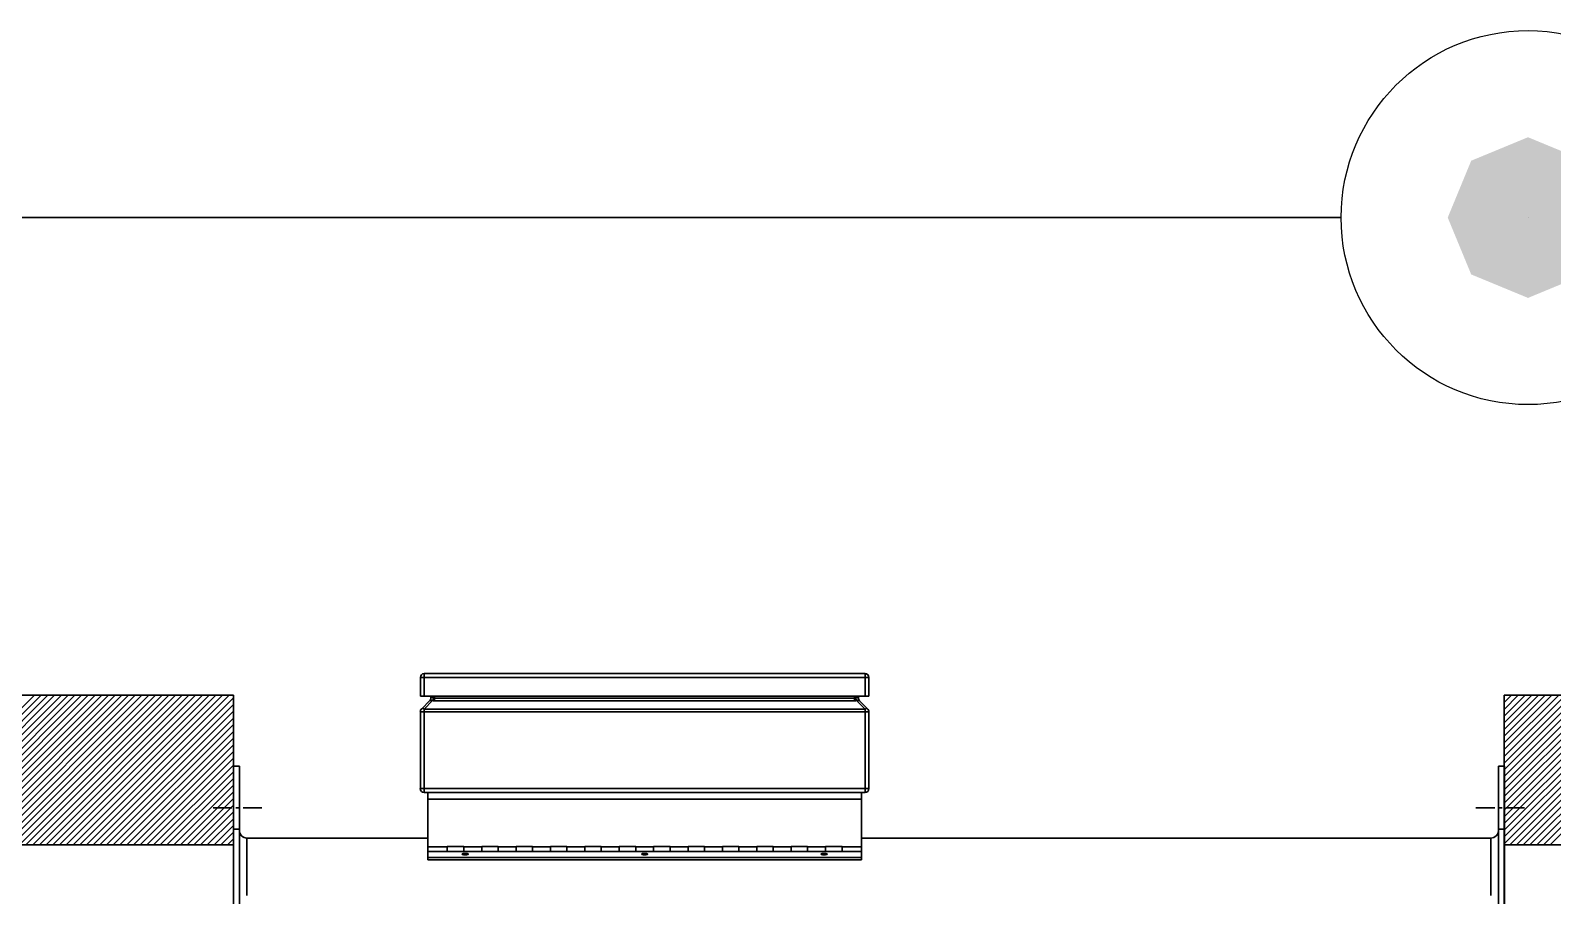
# Model space of a CAD drawing. Header units: millimetres. Extents: x -379292 to 1221486, y 92049 to 447512.
# Drawn here: x 409699 to 410717, y 276423 to 277001 of the extents above; entities that cross this region are included whole.
import ezdxf
from ezdxf.enums import TextEntityAlignment as Align

# ---------------------------------------------------------------- set-up
doc = ezdxf.new("R2010")
doc.units = ezdxf.units.MM
doc.linetypes.add('CENTER', pattern=[2, 1.25, -0.25, 0.25, -0.25])
doc.layers.add('-M-YNGN-SPR-YUK', color=7, linetype='Continuous')
doc.layers.add('-M-YNGN-ZON2-SPR-', color=7, linetype='Continuous')
for name, color, linetype, lineweight in [('-M-YNGN-ZON2', 4, 'SP', 30), ('_Systemair', 3, 'Continuous', 30), ('_Systemair Ventilation Equipments', 7, 'Continuous', 30)]:
    doc.layers.add(name, color=color, linetype=linetype, lineweight=lineweight)
doc.styles.add('CIZGI', font='tahoma.ttf', dxfattribs={"width": 0.8, "oblique": 20})
doc.styles.add('SPR-NOT', font='romans.shx')
doc.linetypes.add('SP', pattern='A,2,-0.1,["SP",CIZGI,S=0.14,R=0.2,X=0,Y=-0.07],-0.255', length=2.355)

# ---------------------------------------------------------------- blocks, each defined once
blk = doc.blocks.new('RSA 1000')
at = {"layer": '_Systemair Ventilation Equipments'}
for p, q in [((9723.07, 3740.26), (9623.07, 3740.26)), ((9623.07, 3740.26), (9623.07, 3620.26)), ((9723.07, 3620.26), (9723.07, 3740.26))]:
    blk.add_line(p, q, dxfattribs=at)
at = {"layer": '_Systemair Ventilation Equipments', "color": 7, "linetype": 'Continuous'}
for p, q in [((9623.07, 3740.26), (9623.07, 3730.26)), ((9623.07, 3730.26), (9723.07, 3730.26))]:
    blk.add_line(p, q, dxfattribs=at)
at = {"layer": '_Systemair Ventilation Equipments', "color": 3, "linetype": 'Continuous'}
for p, q in [((9633.34, 3730.26), (9623.34, 3740.26)), ((9633.79, 3730.26), (9623.79, 3740.26)), ((9634.24, 3730.26), (9624.24, 3740.26)), ((9634.69, 3730.26), (9624.69, 3740.26)), ((9635.14, 3730.26), (9625.14, 3740.26)), ((9635.59, 3730.26), (9625.59, 3740.26)), ((9636.04, 3730.26), (9626.04, 3740.26)), ((9636.49, 3730.26), (9626.49, 3740.26)), ((9636.94, 3730.26), (9626.94, 3740.26)), ((9637.38, 3730.26), (9627.38, 3740.26)), ((9637.83, 3730.26), (9627.83, 3740.26)), ((9638.28, 3730.26), (9628.28, 3740.26)), ((9638.73, 3730.26), (9628.73, 3740.26)), ((9639.18, 3730.26), (9629.18, 3740.26)), ((9639.63, 3730.26), (9629.63, 3740.26)), ((9640.08, 3730.26), (9630.08, 3740.26)), ((9640.53, 3730.26), (9630.53, 3740.26)), ((9640.98, 3730.26), (9630.98, 3740.26)), ((9641.43, 3730.26), (9631.43, 3740.26)), ((9641.87, 3730.26), (9631.87, 3740.26)), ((9642.32, 3730.26), (9632.32, 3740.26)), ((9642.77, 3730.26), (9632.77, 3740.26)), ((9643.22, 3730.26), (9633.22, 3740.26)), ((9643.67, 3730.26), (9633.67, 3740.26)), ((9644.12, 3730.26), (9634.12, 3740.26)), ((9644.57, 3730.26), (9634.57, 3740.26)), ((9645.02, 3730.26), (9635.02, 3740.26)), ((9645.47, 3730.26), (9635.47, 3740.26)), ((9645.92, 3730.26), (9635.92, 3740.26)), ((9646.36, 3730.26), (9636.36, 3740.26)), ((9720, 3730.26), (9710, 3740.26)), ((9720.45, 3730.26), (9710.45, 3740.26)), ((9720.9, 3730.26), (9710.9, 3740.26)), ((9721.35, 3730.26), (9711.35, 3740.26)), ((9721.8, 3730.26), (9711.8, 3740.26)), ((9722.25, 3730.26), (9712.25, 3740.26)), ((9722.7, 3730.26), (9712.7, 3740.26)), ((9723.07, 3730.33), (9713.15, 3740.26)), ((9723.07, 3730.78), (9713.59, 3740.26)), ((9723.07, 3731.23), (9714.04, 3740.26)), ((9723.07, 3731.68), (9714.49, 3740.26)), ((9723.07, 3732.13), (9714.94, 3740.26)), ((9723.07, 3732.58), (9715.39, 3740.26)), ((9723.07, 3733.03), (9715.84, 3740.26)), ((9723.07, 3733.48), (9716.29, 3740.26)), ((9723.07, 3733.93), (9716.74, 3740.26)), ((9723.07, 3734.37), (9717.19, 3740.26)), ((9723.07, 3734.82), (9717.64, 3740.26)), ((9723.07, 3735.27), (9718.09, 3740.26)), ((9723.07, 3735.72), (9718.53, 3740.26)), ((9723.07, 3736.17), (9718.98, 3740.26)), ((9723.07, 3736.62), (9719.43, 3740.26)), ((9723.07, 3737.07), (9719.88, 3740.26)), ((9723.07, 3737.52), (9720.33, 3740.26)), ((9723.07, 3737.97), (9720.78, 3740.26)), ((9723.07, 3738.42), (9721.23, 3740.26)), ((9723.07, 3738.86), (9721.68, 3740.26)), ((9723.07, 3739.31), (9722.13, 3740.26)), ((9723.07, 3739.76), (9722.58, 3740.26)), ((9723.07, 3740.21), (9723.02, 3740.26)), ((9632.89, 3730.26), (9623.07, 3740.08)), ((9632.45, 3730.26), (9623.07, 3739.63)), ((9632, 3730.26), (9623.07, 3739.18)), ((9631.55, 3730.26), (9623.07, 3738.73)), ((9631.1, 3730.26), (9623.07, 3738.29)), ((9630.65, 3730.26), (9623.07, 3737.84)), ((9630.2, 3730.26), (9623.07, 3737.39)), ((9629.75, 3730.26), (9623.07, 3736.94)), ((9629.3, 3730.26), (9623.07, 3736.49)), ((9628.85, 3730.26), (9623.07, 3736.04)), ((9628.4, 3730.26), (9623.07, 3735.59)), ((9627.96, 3730.26), (9623.07, 3735.14)), ((9627.51, 3730.26), (9623.07, 3734.69)), ((9627.06, 3730.26), (9623.07, 3734.24)), ((9626.61, 3730.26), (9623.07, 3733.8)), ((9626.16, 3730.26), (9623.07, 3733.35)), ((9625.71, 3730.26), (9623.07, 3732.9)), ((9625.26, 3730.26), (9623.07, 3732.45)), ((9624.81, 3730.26), (9623.07, 3732)), ((9624.36, 3730.26), (9623.07, 3731.55)), ((9623.91, 3730.26), (9623.07, 3731.1)), ((9623.47, 3730.26), (9623.07, 3730.65))]:
    blk.add_line(p, q, dxfattribs=at)
blk = doc.blocks.new('AXC 1000 L')
at = {"layer": '_Systemair Ventilation Equipments', "color": 0, "linetype": 'Continuous'}
for p, q in [((10030.26, 3740.2), (10030.26, 3741.45)), ((10030.51, 3741.7), (10060.01, 3741.7)), ((10060.26, 3740.2), (10060.26, 3741.45)), ((10060.01, 3740.2), (10030.51, 3740.2)), ((10030.96, 3740.06), (10030.96, 3740.2)), ((10059.56, 3740.2), (10059.56, 3740.06)), ((10030.26, 3739.15), (10030.26, 3734.01)), ((10030.34, 3739.33), (10030.91, 3739.9)), ((10059.62, 3739.9), (10060.19, 3739.33)), ((10060.26, 3739.15), (10060.26, 3734.01)), ((10060.01, 3733.76), (10030.52, 3733.76)), ((10030.76, 3729.41), (10030.76, 3733.76)), ((10059.76, 3729.41), (10059.76, 3733.76)), ((10032.06, 3729.82), (10032.06, 3730.15)), ((10032.06, 3730.15), (10033.16, 3730.15)), ((10033.16, 3729.82), (10033.16, 3730.15)), ((10034.36, 3729.82), (10034.36, 3730.15)), ((10034.36, 3730.15), (10035.46, 3730.15)), ((10035.46, 3729.82), (10035.46, 3730.15)), ((10036.66, 3729.82), (10036.66, 3730.15)), ((10036.66, 3730.15), (10037.76, 3730.15)), ((10037.76, 3729.82), (10037.76, 3730.15)), ((10038.96, 3729.82), (10038.96, 3730.15)), ((10038.96, 3730.15), (10040.06, 3730.15)), ((10040.06, 3729.82), (10040.06, 3730.15)), ((10041.26, 3729.82), (10041.26, 3730.15)), ((10041.26, 3730.15), (10042.36, 3730.15)), ((10042.36, 3729.82), (10042.36, 3730.15)), ((10043.56, 3729.82), (10043.56, 3730.15)), ((10043.56, 3730.15), (10044.66, 3730.15)), ((10044.66, 3729.82), (10044.66, 3730.15)), ((10045.86, 3729.82), (10045.86, 3730.15)), ((10045.86, 3730.15), (10046.96, 3730.15)), ((10046.96, 3729.82), (10046.96, 3730.15)), ((10048.16, 3729.82), (10048.16, 3730.15)), ((10048.16, 3730.15), (10049.26, 3730.15)), ((10049.26, 3729.82), (10049.26, 3730.15)), ((10050.46, 3729.82), (10050.46, 3730.15)), ((10050.46, 3730.15), (10051.56, 3730.15)), ((10051.56, 3729.82), (10051.56, 3730.15)), ((10052.76, 3729.82), (10052.76, 3730.15)), ((10052.76, 3730.15), (10053.86, 3730.15)), ((10053.86, 3729.82), (10053.86, 3730.15)), ((10055.06, 3729.82), (10055.06, 3730.15)), ((10055.06, 3730.15), (10056.16, 3730.15)), ((10056.16, 3729.82), (10056.16, 3730.15)), ((10057.36, 3729.82), (10057.36, 3730.15)), ((10057.36, 3730.15), (10058.46, 3730.15)), ((10058.46, 3729.82), (10058.46, 3730.15)), ((10059.76, 3729.41), (10030.76, 3729.41)), ((10033.16, 3729.82), (10032.06, 3729.82)), ((10033.06, 3729.63), (10033.05, 3729.64)), ((10033.05, 3729.64), (10033.06, 3729.64)), ((10033.06, 3729.64), (10033.06, 3729.65)), ((10033.06, 3729.65), (10033.07, 3729.65)), ((10033.06, 3729.64), (10033.06, 3729.64)), ((10033.06, 3729.62), (10033.06, 3729.63)), ((10033.06, 3729.63), (10033.06, 3729.63)), ((10033.07, 3729.62), (10033.06, 3729.62)), ((10033.07, 3729.65), (10033.08, 3729.66)), ((10033.08, 3729.61), (10033.07, 3729.62)), ((10033.08, 3729.66), (10033.09, 3729.66)), ((10033.09, 3729.61), (10033.08, 3729.61)), ((10033.09, 3729.66), (10033.11, 3729.67)), ((10033.11, 3729.6), (10033.09, 3729.61)), ((10033.11, 3729.67), (10033.12, 3729.67)), ((10033.12, 3729.6), (10033.11, 3729.6)), ((10033.12, 3729.67), (10033.14, 3729.67)), ((10033.14, 3729.6), (10033.12, 3729.6)), ((10033.14, 3729.67), (10033.16, 3729.68)), ((10033.16, 3729.59), (10033.14, 3729.6)), ((10033.16, 3729.68), (10033.18, 3729.68)), ((10033.18, 3729.59), (10033.16, 3729.59)), ((10033.18, 3729.68), (10033.2, 3729.68)), ((10033.2, 3729.59), (10033.18, 3729.59)), ((10033.2, 3729.68), (10033.22, 3729.68)), ((10033.22, 3729.59), (10033.2, 3729.59)), ((10033.22, 3729.68), (10033.24, 3729.68)), ((10033.24, 3729.59), (10033.22, 3729.59)), ((10033.24, 3729.68), (10033.26, 3729.68)), ((10033.26, 3729.59), (10033.24, 3729.59)), ((10033.26, 3729.68), (10033.29, 3729.68)), ((10033.29, 3729.59), (10033.26, 3729.59)), ((10033.29, 3729.68), (10033.31, 3729.68)), ((10033.31, 3729.59), (10033.29, 3729.59)), ((10033.31, 3729.68), (10033.33, 3729.68)), ((10033.33, 3729.59), (10033.31, 3729.59)), ((10033.33, 3729.68), (10033.35, 3729.68)), ((10033.35, 3729.59), (10033.33, 3729.59)), ((10033.35, 3729.68), (10033.37, 3729.68)), ((10033.37, 3729.59), (10033.35, 3729.59)), ((10033.37, 3729.68), (10033.39, 3729.67)), ((10033.39, 3729.6), (10033.37, 3729.59)), ((10033.39, 3729.67), (10033.4, 3729.67)), ((10033.4, 3729.6), (10033.39, 3729.6)), ((10033.4, 3729.67), (10033.42, 3729.67)), ((10033.42, 3729.6), (10033.4, 3729.6)), ((10033.42, 3729.67), (10033.43, 3729.66)), ((10033.43, 3729.61), (10033.42, 3729.6)), ((10033.43, 3729.66), (10033.45, 3729.66)), ((10033.45, 3729.61), (10033.43, 3729.61)), ((10033.45, 3729.66), (10033.46, 3729.65)), ((10033.46, 3729.62), (10033.45, 3729.61)), ((10033.46, 3729.65), (10033.46, 3729.65)), ((10033.46, 3729.65), (10033.47, 3729.64)), ((10033.47, 3729.63), (10033.46, 3729.62)), ((10033.46, 3729.62), (10033.46, 3729.62)), ((10033.47, 3729.64), (10033.47, 3729.64)), ((10033.47, 3729.64), (10033.47, 3729.64)), ((10033.47, 3729.64), (10033.47, 3729.63)), ((10033.47, 3729.63), (10033.47, 3729.63)), ((10035.46, 3729.82), (10034.36, 3729.82)), ((10037.76, 3729.82), (10036.66, 3729.82)), ((10040.06, 3729.82), (10038.96, 3729.82)), ((10042.36, 3729.82), (10041.26, 3729.82)), ((10044.66, 3729.82), (10043.56, 3729.82)), ((10045.06, 3729.63), (10045.05, 3729.64)), ((10045.05, 3729.64), (10045.06, 3729.64)), ((10045.06, 3729.64), (10045.06, 3729.65)), ((10045.06, 3729.65), (10045.07, 3729.65)), ((10045.06, 3729.64), (10045.06, 3729.64)), ((10045.06, 3729.62), (10045.06, 3729.63)), ((10045.06, 3729.63), (10045.06, 3729.63)), ((10045.07, 3729.62), (10045.06, 3729.62)), ((10045.07, 3729.65), (10045.08, 3729.66)), ((10045.08, 3729.61), (10045.07, 3729.62)), ((10045.08, 3729.66), (10045.09, 3729.66)), ((10045.09, 3729.61), (10045.08, 3729.61)), ((10045.09, 3729.66), (10045.11, 3729.67)), ((10045.11, 3729.6), (10045.09, 3729.61)), ((10045.11, 3729.67), (10045.12, 3729.67)), ((10045.12, 3729.6), (10045.11, 3729.6)), ((10045.12, 3729.67), (10045.14, 3729.67)), ((10045.14, 3729.6), (10045.12, 3729.6)), ((10045.14, 3729.67), (10045.16, 3729.68)), ((10045.16, 3729.59), (10045.14, 3729.6)), ((10045.16, 3729.68), (10045.18, 3729.68)), ((10045.18, 3729.59), (10045.16, 3729.59)), ((10045.18, 3729.68), (10045.2, 3729.68)), ((10045.2, 3729.59), (10045.18, 3729.59)), ((10045.2, 3729.68), (10045.22, 3729.68)), ((10045.22, 3729.59), (10045.2, 3729.59)), ((10045.22, 3729.68), (10045.24, 3729.68)), ((10045.24, 3729.59), (10045.22, 3729.59)), ((10045.24, 3729.68), (10045.26, 3729.68)), ((10045.26, 3729.59), (10045.24, 3729.59)), ((10045.26, 3729.68), (10045.29, 3729.68)), ((10045.29, 3729.59), (10045.26, 3729.59)), ((10045.29, 3729.68), (10045.31, 3729.68)), ((10045.31, 3729.59), (10045.29, 3729.59)), ((10045.31, 3729.68), (10045.33, 3729.68)), ((10045.33, 3729.59), (10045.31, 3729.59)), ((10045.33, 3729.68), (10045.35, 3729.68)), ((10045.35, 3729.59), (10045.33, 3729.59)), ((10045.35, 3729.68), (10045.37, 3729.68)), ((10045.37, 3729.59), (10045.35, 3729.59)), ((10045.37, 3729.68), (10045.39, 3729.67)), ((10045.39, 3729.6), (10045.37, 3729.59)), ((10045.39, 3729.67), (10045.4, 3729.67)), ((10045.4, 3729.6), (10045.39, 3729.6)), ((10045.4, 3729.67), (10045.42, 3729.67)), ((10045.42, 3729.6), (10045.4, 3729.6)), ((10045.42, 3729.67), (10045.43, 3729.66)), ((10045.43, 3729.61), (10045.42, 3729.6)), ((10045.43, 3729.66), (10045.45, 3729.66)), ((10045.45, 3729.61), (10045.43, 3729.61)), ((10045.45, 3729.66), (10045.46, 3729.65)), ((10045.46, 3729.62), (10045.45, 3729.61)), ((10045.46, 3729.65), (10045.46, 3729.65)), ((10045.46, 3729.65), (10045.47, 3729.64)), ((10045.47, 3729.63), (10045.46, 3729.62)), ((10045.46, 3729.62), (10045.46, 3729.62)), ((10045.47, 3729.64), (10045.47, 3729.64)), ((10045.47, 3729.64), (10045.47, 3729.64)), ((10045.47, 3729.64), (10045.47, 3729.63)), ((10045.47, 3729.63), (10045.47, 3729.63)), ((10046.96, 3729.82), (10045.86, 3729.82)), ((10049.26, 3729.82), (10048.16, 3729.82)), ((10051.56, 3729.82), (10050.46, 3729.82)), ((10053.86, 3729.82), (10052.76, 3729.82)), ((10056.16, 3729.82), (10055.06, 3729.82)), ((10057.06, 3729.63), (10057.05, 3729.64)), ((10057.05, 3729.64), (10057.06, 3729.64)), ((10057.06, 3729.64), (10057.06, 3729.65)), ((10057.06, 3729.65), (10057.07, 3729.65)), ((10057.06, 3729.64), (10057.06, 3729.64)), ((10057.06, 3729.62), (10057.06, 3729.63)), ((10057.06, 3729.63), (10057.06, 3729.63)), ((10057.07, 3729.62), (10057.06, 3729.62)), ((10057.07, 3729.65), (10057.08, 3729.66)), ((10057.08, 3729.61), (10057.07, 3729.62)), ((10057.08, 3729.66), (10057.09, 3729.66)), ((10057.09, 3729.61), (10057.08, 3729.61)), ((10057.09, 3729.66), (10057.11, 3729.67)), ((10057.11, 3729.6), (10057.09, 3729.61)), ((10057.11, 3729.67), (10057.12, 3729.67)), ((10057.12, 3729.6), (10057.11, 3729.6)), ((10057.12, 3729.67), (10057.14, 3729.67)), ((10057.14, 3729.6), (10057.12, 3729.6)), ((10057.14, 3729.67), (10057.16, 3729.68)), ((10057.16, 3729.59), (10057.14, 3729.6)), ((10057.16, 3729.68), (10057.18, 3729.68)), ((10057.18, 3729.59), (10057.16, 3729.59)), ((10057.18, 3729.68), (10057.2, 3729.68)), ((10057.2, 3729.59), (10057.18, 3729.59)), ((10057.2, 3729.68), (10057.22, 3729.68)), ((10057.22, 3729.59), (10057.2, 3729.59)), ((10057.22, 3729.68), (10057.24, 3729.68)), ((10057.24, 3729.59), (10057.22, 3729.59)), ((10057.24, 3729.68), (10057.26, 3729.68)), ((10057.26, 3729.59), (10057.24, 3729.59)), ((10057.26, 3729.68), (10057.29, 3729.68)), ((10057.29, 3729.59), (10057.26, 3729.59)), ((10057.29, 3729.68), (10057.31, 3729.68)), ((10057.31, 3729.59), (10057.29, 3729.59)), ((10057.31, 3729.68), (10057.33, 3729.68)), ((10057.33, 3729.59), (10057.31, 3729.59)), ((10057.33, 3729.68), (10057.35, 3729.68)), ((10057.35, 3729.59), (10057.33, 3729.59)), ((10057.35, 3729.68), (10057.37, 3729.68)), ((10057.37, 3729.59), (10057.35, 3729.59)), ((10058.46, 3729.82), (10057.36, 3729.82)), ((10057.37, 3729.68), (10057.39, 3729.67)), ((10057.39, 3729.6), (10057.37, 3729.59)), ((10057.39, 3729.67), (10057.4, 3729.67)), ((10057.4, 3729.6), (10057.39, 3729.6)), ((10057.4, 3729.67), (10057.42, 3729.67)), ((10057.42, 3729.6), (10057.4, 3729.6)), ((10057.42, 3729.67), (10057.43, 3729.66)), ((10057.43, 3729.61), (10057.42, 3729.6)), ((10057.43, 3729.66), (10057.45, 3729.66)), ((10057.45, 3729.61), (10057.43, 3729.61)), ((10057.45, 3729.66), (10057.46, 3729.65)), ((10057.46, 3729.62), (10057.45, 3729.61)), ((10057.46, 3729.65), (10057.46, 3729.65)), ((10057.46, 3729.65), (10057.47, 3729.64)), ((10057.47, 3729.63), (10057.46, 3729.62)), ((10057.46, 3729.62), (10057.46, 3729.62)), ((10057.47, 3729.64), (10057.47, 3729.64)), ((10057.47, 3729.64), (10057.47, 3729.64)), ((10057.47, 3729.64), (10057.47, 3729.63)), ((10057.47, 3729.63), (10057.47, 3729.63))]:
    blk.add_line(p, q, dxfattribs=at)
at = {"layer": '_Systemair Ventilation Equipments', "color": 9, "linetype": 'Continuous'}
for p, q in [((10030.26, 3741.45), (10060.26, 3741.45)), ((10030.51, 3740.2), (10030.51, 3741.7)), ((10060.01, 3740.2), (10060.01, 3741.7)), ((10031.22, 3739.88), (10031.22, 3740.2)), ((10059.31, 3739.88), (10059.31, 3740.2)), ((10060.26, 3739.15), (10030.26, 3739.15)), ((10030.34, 3739.33), (10030.35, 3739.34)), ((10030.35, 3739.34), (10030.36, 3739.35)), ((10030.36, 3739.35), (10030.37, 3739.35)), ((10030.37, 3739.35), (10030.38, 3739.36)), ((10030.38, 3739.36), (10030.4, 3739.36)), ((10030.4, 3739.36), (10030.41, 3739.36)), ((10030.41, 3739.36), (10030.43, 3739.36)), ((10030.43, 3739.36), (10030.45, 3739.36)), ((10030.45, 3739.36), (10030.46, 3739.35)), ((10030.46, 3739.35), (10030.48, 3739.35)), ((10030.48, 3739.35), (10030.5, 3739.34)), ((10030.5, 3739.34), (10030.52, 3739.33)), ((10030.52, 3739.33), (10031.09, 3739.9)), ((10030.52, 3739.33), (10030.52, 3733.76)), ((10060.01, 3739.33), (10030.52, 3739.33)), ((10030.92, 3739.92), (10030.91, 3739.9)), ((10030.92, 3739.91), (10030.91, 3739.91)), ((10030.91, 3739.91), (10030.91, 3739.9)), ((10030.91, 3739.9), (10030.91, 3739.9)), ((10030.94, 3739.94), (10030.92, 3739.92)), ((10030.93, 3739.91), (10030.92, 3739.91)), ((10030.94, 3739.91), (10030.93, 3739.91)), ((10030.93, 3739.91), (10030.93, 3739.91)), ((10030.95, 3739.96), (10030.94, 3739.94)), ((10030.95, 3739.91), (10030.94, 3739.91)), ((10030.96, 3739.98), (10030.95, 3739.96)), ((10030.96, 3739.91), (10030.95, 3739.91)), ((10030.96, 3740.06), (10030.97, 3740.08)), ((10030.97, 3740.01), (10030.96, 3739.98)), ((10030.97, 3739.91), (10030.96, 3739.91)), ((10030.97, 3740.08), (10030.98, 3740.09)), ((10030.97, 3740.08), (10030.97, 3740.06)), ((10030.97, 3740.06), (10030.97, 3740.03)), ((10030.97, 3740.03), (10030.97, 3740.01)), ((10030.99, 3739.91), (10030.97, 3739.91)), ((10030.98, 3740.09), (10030.98, 3740.1)), ((10030.98, 3740.1), (10030.99, 3740.1)), ((10030.99, 3740.1), (10031, 3740.11)), ((10031, 3739.91), (10030.99, 3739.91)), ((10031, 3740.11), (10031.01, 3740.11)), ((10031.02, 3739.91), (10031, 3739.91)), ((10031.01, 3740.11), (10031.02, 3740.11)), ((10031.02, 3740.11), (10031.03, 3740.12)), ((10031.03, 3739.91), (10031.02, 3739.91)), ((10031.03, 3740.12), (10031.04, 3740.12)), ((10031.05, 3739.91), (10031.03, 3739.91)), ((10031.04, 3740.12), (10031.05, 3740.12)), ((10031.05, 3740.12), (10031.06, 3740.11)), ((10031.07, 3739.9), (10031.05, 3739.91)), ((10031.06, 3740.11), (10031.07, 3740.11)), ((10031.07, 3740.11), (10031.09, 3740.11)), ((10031.09, 3739.9), (10031.07, 3739.9)), ((10031.09, 3740.11), (10031.1, 3740.1)), ((10031.1, 3739.92), (10031.09, 3739.9)), ((10031.11, 3739.9), (10031.09, 3739.9)), ((10031.1, 3740.1), (10031.12, 3740.1)), ((10031.11, 3739.96), (10031.1, 3739.94)), ((10031.1, 3739.94), (10031.1, 3739.92)), ((10031.12, 3739.98), (10031.11, 3739.96)), ((10031.13, 3739.89), (10031.11, 3739.9)), ((10031.12, 3740.1), (10031.14, 3740.09)), ((10031.13, 3740.01), (10031.12, 3739.98)), ((10031.14, 3740.03), (10031.13, 3740.01)), ((10031.15, 3739.89), (10031.13, 3739.89)), ((10031.14, 3740.09), (10031.15, 3740.08)), ((10031.15, 3740.06), (10031.14, 3740.03)), ((10031.15, 3740.08), (10031.16, 3740.08)), ((10031.15, 3740.08), (10031.15, 3740.06)), ((10031.18, 3739.89), (10031.15, 3739.89)), ((10031.16, 3740.08), (10031.17, 3740.07)), ((10031.17, 3740.07), (10031.19, 3740.07)), ((10031.2, 3739.88), (10031.18, 3739.89)), ((10031.19, 3740.07), (10031.2, 3740.07)), ((10031.2, 3740.07), (10031.21, 3740.06)), ((10031.22, 3739.88), (10031.2, 3739.88)), ((10031.21, 3740.06), (10031.22, 3740.06)), ((10059.31, 3740.06), (10031.22, 3740.06)), ((10059.31, 3739.88), (10031.22, 3739.88)), ((10059.31, 3740.06), (10059.32, 3740.06)), ((10059.31, 3739.88), (10059.33, 3739.88)), ((10059.32, 3740.06), (10059.33, 3740.07)), ((10059.33, 3740.07), (10059.34, 3740.07)), ((10059.33, 3739.88), (10059.35, 3739.89)), ((10059.34, 3740.07), (10059.35, 3740.07)), ((10059.35, 3740.07), (10059.36, 3740.08)), ((10059.35, 3739.89), (10059.37, 3739.89)), ((10059.36, 3740.08), (10059.38, 3740.08)), ((10059.37, 3739.89), (10059.4, 3739.89)), ((10059.38, 3740.08), (10059.39, 3740.09)), ((10059.38, 3740.06), (10059.38, 3740.08)), ((10059.39, 3740.03), (10059.38, 3740.06)), ((10059.39, 3740.09), (10059.41, 3740.1)), ((10059.4, 3740.01), (10059.39, 3740.03)), ((10059.41, 3739.98), (10059.4, 3740.01)), ((10059.4, 3739.89), (10059.42, 3739.9)), ((10059.41, 3740.1), (10059.42, 3740.1)), ((10059.41, 3739.96), (10059.41, 3739.98)), ((10059.42, 3739.94), (10059.41, 3739.96)), ((10059.42, 3740.1), (10059.44, 3740.11)), ((10059.43, 3739.92), (10059.42, 3739.94)), ((10059.42, 3739.9), (10059.44, 3739.9)), ((10059.44, 3739.9), (10059.43, 3739.92)), ((10059.44, 3740.11), (10059.45, 3740.11)), ((10059.44, 3739.9), (10060.01, 3739.33)), ((10059.46, 3739.9), (10059.44, 3739.9)), ((10059.45, 3740.11), (10059.47, 3740.11)), ((10059.48, 3739.91), (10059.46, 3739.9)), ((10059.47, 3740.11), (10059.48, 3740.12)), ((10059.48, 3740.12), (10059.49, 3740.12)), ((10059.5, 3739.91), (10059.48, 3739.91)), ((10059.49, 3740.12), (10059.5, 3740.12)), ((10059.5, 3740.12), (10059.51, 3740.11)), ((10059.51, 3739.91), (10059.5, 3739.91)), ((10059.51, 3740.11), (10059.52, 3740.11)), ((10059.53, 3739.91), (10059.51, 3739.91)), ((10059.52, 3740.11), (10059.53, 3740.11)), ((10059.53, 3740.11), (10059.54, 3740.1)), ((10059.54, 3739.91), (10059.53, 3739.91)), ((10059.54, 3740.1), (10059.54, 3740.1)), ((10059.54, 3740.1), (10059.55, 3740.09)), ((10059.55, 3739.91), (10059.54, 3739.91)), ((10059.55, 3740.09), (10059.56, 3740.08)), ((10059.55, 3740.06), (10059.56, 3740.08)), ((10059.56, 3740.03), (10059.55, 3740.06)), ((10059.57, 3739.91), (10059.55, 3739.91)), ((10059.56, 3740.08), (10059.56, 3740.06)), ((10059.56, 3740.01), (10059.56, 3740.03)), ((10059.57, 3739.98), (10059.56, 3740.01)), ((10059.58, 3739.96), (10059.57, 3739.98)), ((10059.58, 3739.91), (10059.57, 3739.91)), ((10059.59, 3739.94), (10059.58, 3739.96)), ((10059.59, 3739.91), (10059.58, 3739.91)), ((10059.6, 3739.92), (10059.59, 3739.94)), ((10059.6, 3739.91), (10059.59, 3739.91)), ((10059.59, 3739.91), (10059.59, 3739.91)), ((10059.62, 3739.9), (10059.6, 3739.92)), ((10059.61, 3739.91), (10059.6, 3739.91)), ((10059.62, 3739.9), (10059.61, 3739.91)), ((10059.61, 3739.91), (10059.61, 3739.91)), ((10059.62, 3739.9), (10059.62, 3739.9)), ((10060.01, 3739.33), (10060.03, 3739.34)), ((10060.01, 3733.76), (10060.01, 3739.33)), ((10060.03, 3739.34), (10060.05, 3739.35)), ((10060.05, 3739.35), (10060.06, 3739.35)), ((10060.06, 3739.35), (10060.08, 3739.36)), ((10060.08, 3739.36), (10060.1, 3739.36)), ((10060.1, 3739.36), (10060.11, 3739.36)), ((10060.11, 3739.36), (10060.13, 3739.36)), ((10060.13, 3739.36), (10060.14, 3739.36)), ((10060.14, 3739.36), (10060.16, 3739.35)), ((10060.16, 3739.35), (10060.17, 3739.35)), ((10060.17, 3739.35), (10060.18, 3739.34)), ((10060.18, 3739.34), (10060.19, 3739.33)), ((10030.26, 3734.01), (10060.26, 3734.01)), ((10059.76, 3733.31), (10030.76, 3733.31)), ((9988.66, 3726.87), (9988.66, 3730.71)), ((10030.76, 3730.12), (10032.06, 3730.12)), ((10033.16, 3730.12), (10034.36, 3730.12)), ((10035.46, 3730.12), (10036.66, 3730.12)), ((10037.76, 3730.12), (10038.96, 3730.12)), ((10040.06, 3730.12), (10041.26, 3730.12)), ((10042.36, 3730.12), (10043.56, 3730.12)), ((10044.66, 3730.12), (10045.86, 3730.12)), ((10046.96, 3730.12), (10048.16, 3730.12)), ((10049.26, 3730.12), (10050.46, 3730.12)), ((10051.56, 3730.12), (10052.76, 3730.12)), ((10053.86, 3730.12), (10055.06, 3730.12)), ((10056.16, 3730.12), (10057.36, 3730.12)), ((10058.46, 3730.12), (10059.76, 3730.12)), ((10071.86, 3730.71), (10071.86, 3726.87)), ((10030.76, 3729.82), (10032.06, 3729.82)), ((10033.16, 3729.82), (10034.36, 3729.82)), ((10035.46, 3729.82), (10036.66, 3729.82)), ((10037.76, 3729.82), (10038.96, 3729.82)), ((10040.06, 3729.82), (10041.26, 3729.82)), ((10042.36, 3729.82), (10043.56, 3729.82)), ((10044.66, 3729.82), (10045.86, 3729.82)), ((10046.96, 3729.82), (10048.16, 3729.82)), ((10049.26, 3729.82), (10050.46, 3729.82)), ((10051.56, 3729.82), (10052.76, 3729.82)), ((10053.86, 3729.82), (10055.06, 3729.82)), ((10056.16, 3729.82), (10057.36, 3729.82)), ((10058.46, 3729.82), (10059.76, 3729.82))]:
    blk.add_line(p, q, dxfattribs=at)
at = {"layer": '_Systemair Ventilation Equipments', "color": 7, "linetype": 'Continuous'}
for p, q in [((10030.26, 3740.2), (10030.51, 3740.2)), ((10060.01, 3740.2), (10060.26, 3740.2)), ((9988.16, 3735.51), (9987.76, 3735.51)), ((10072.76, 3735.51), (10072.36, 3735.51)), ((9988.16, 3731.3), (9987.76, 3731.3)), ((9987.76, 3731.3), (9988.16, 3731.3)), ((10072.76, 3731.3), (10072.36, 3731.3)), ((10072.36, 3731.3), (10072.76, 3731.3)), ((10030.76, 3730.71), (9988.66, 3730.71)), ((10071.86, 3730.71), (10059.76, 3730.71)), ((10030.76, 3729.26), (10030.76, 3729.41)), ((10059.76, 3729.26), (10030.76, 3729.26)), ((10059.76, 3729.26), (10059.76, 3729.41))]:
    blk.add_line(p, q, dxfattribs=at)
at = {"layer": '_Systemair Ventilation Equipments'}
for p, q in [((9987.76, 3625.01), (9987.76, 3735.51)), ((9988.16, 3735.51), (9988.16, 3625.01)), ((10072.36, 3625.01), (10072.36, 3735.51)), ((10072.76, 3735.51), (10072.76, 3625.01))]:
    blk.add_line(p, q, dxfattribs=at)
at = {"layer": '_Systemair Ventilation Equipments', "color": 2, "linetype": 'CENTER'}
for p, q in [((9989.66, 3732.73), (9986.26, 3732.73)), ((10070.86, 3732.73), (10074.26, 3732.73))]:
    blk.add_line(p, q, dxfattribs=at)
at = {"layer": '_Systemair Ventilation Equipments', "color": 7, "linetype": 'Continuous'}
for centre, radius, start, end in [((10030.51, 3741.45), 0.25, 90, 180), ((10060.01, 3741.45), 0.25, 0, 90), ((9988.66, 3731.21), 0.5, 183, 270), ((10071.86, 3731.21), 0.5, 270, 0)]:
    blk.add_arc(centre, radius, start, end, dxfattribs=at)
at = {"layer": '_Systemair Ventilation Equipments', "color": 0, "linetype": 'Continuous'}
for centre, start, end in [((10030.52, 3739.15), 135, 180), ((10030.71, 3740.06), 315, 0), ((10059.82, 3740.06), 180, 225), ((10060.01, 3739.15), 0, 45), ((10030.52, 3734.01), 180, 270), ((10060.01, 3734.01), 270, 0)]:
    blk.add_arc(centre, 0.254, start, end, dxfattribs=at)
blk = doc.blocks.new('wdsdfgf')
at = {"layer": '_Systemair Ventilation Equipments', "xscale": 10, "yscale": 10, "zscale": 10}
for name, p in [('AXC 1000 L', (-1170.9, -21481.4)), ('RSA 1000', (1476.1, -21481.4)), ('RSA 1000', (3326.1, -21481.4))]:
    blk.add_blockref(name, p, dxfattribs=at)
blk = doc.blocks.new('OtoParkBodrumKatMimari')
at = {"layer": '_Systemair', "color": 7, "xscale": -1}
blk.add_blockref('wdsdfgf', (228263.7, 159817), dxfattribs=at)
blk = doc.blocks.new('SP-C-UP-12')
at = {"ltscale": 10}
blk.add_line((0, 0), (0, 0), dxfattribs=at)
at = {"color": 1, "linetype": 'Continuous'}
blk.add_circle((0, 0), 12.5, dxfattribs=at)
at = {"ltscale": 10}
for points in [[(-5.37, 0), (-3.8, 3.8), (-3.8, -3.8), (0, 5.37)], [(-3.8, -3.8), (0, 5.37), (0, -5.37), (3.8, 3.8)], [(0, -5.37), (3.8, 3.8), (3.8, -3.8), (5.37, 0)]]:
    blk.add_solid(points, dxfattribs=at)
at = {"layer": '-M-YNGN-SPR-YUK', "style": 'SPR-NOT', "width": 0.5, "flags": 9}
for tag, p in [('YUK', (0, 17.77)), ('CAP', (0, 14.42)), ('TIP', (0.2, 10.78))]:
    blk.add_attdef(tag, text='', height=2.5, dxfattribs=at).set_placement(p, align=Align.MIDDLE_CENTER)
blk = doc.blocks.new('A$C69E5DB5D')
at = {"layer": '-M-YNGN-ZON2', "ltscale": 500}
blk.add_line((-926.12, 3215.67), (-1144.06, 3215.67), dxfattribs=at)
at = {"layer": '-M-YNGN-ZON2-SPR-'}
blk.add_blockref('SP-C-UP-12', (-913.62, 3215.67), dxfattribs=at)

msp = doc.modelspace()

# ---------------------------------------------------------------- block references
at = {"color": 8}
msp.add_blockref('OtoParkBodrumKatMimari', (281127.6, 100818.8), dxfattribs=at)

# ---------------------------------------------------------------- next in the draw order: block references
at = {"layer": '-M-YNGN-ZON2', "ltscale": 25, "xscale": 10, "yscale": 10, "zscale": 10}
msp.add_blockref('A$C69E5DB5D', (419836.6, 244719.5), dxfattribs=at)

doc.saveas('drawing.dxf')
